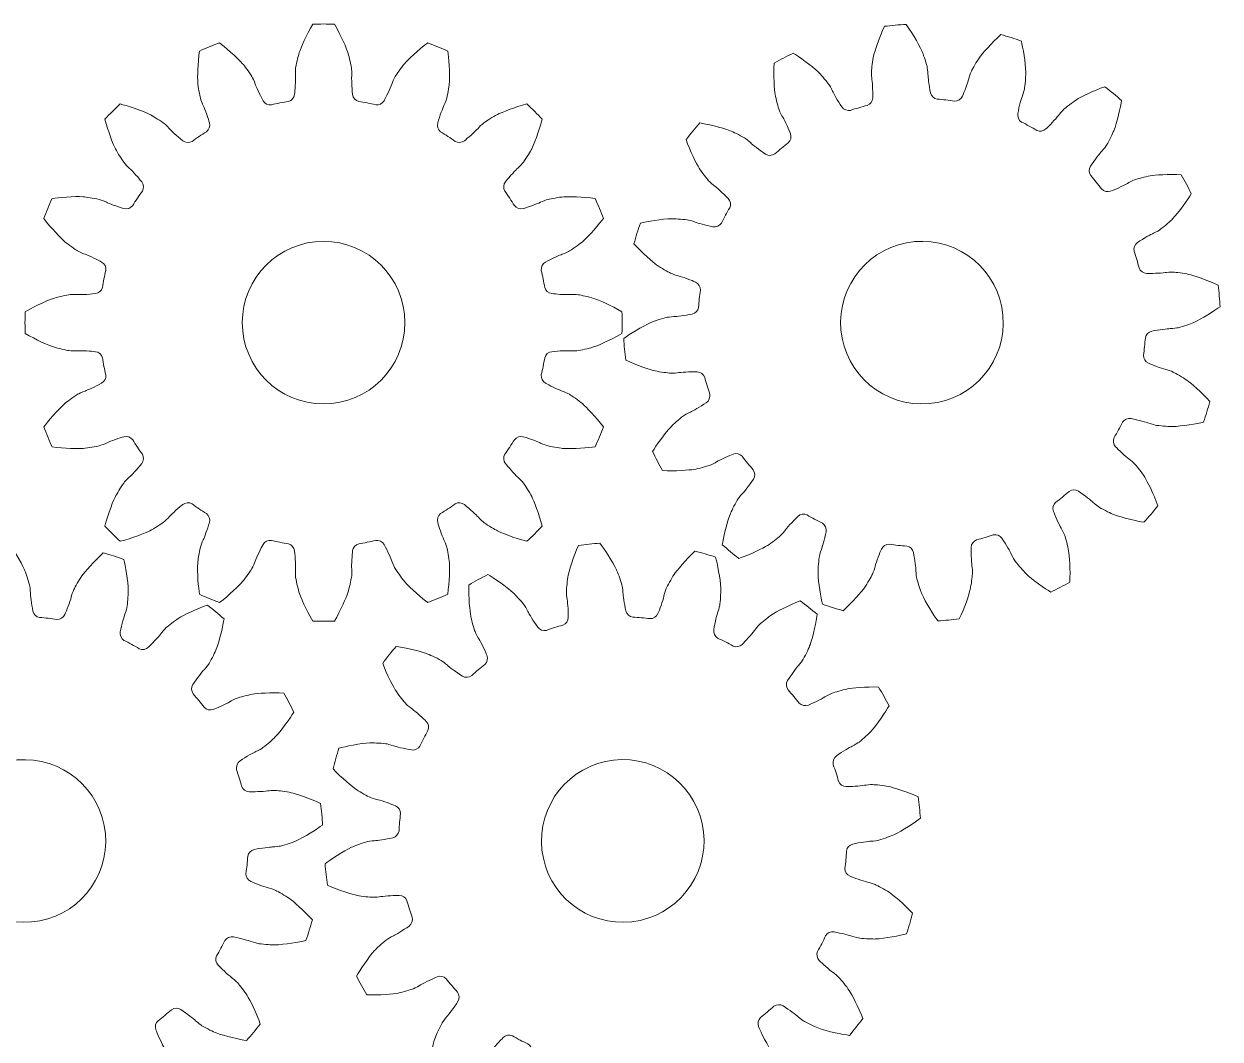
# Model space of a CAD drawing. Header units: millimetres. Extents: x -299 to 297, y -149 to -84.
# Drawn here: x 260.94 to 297, y -114.37 to -83.78 of the extents above; entities that cross this region are included whole.
import ezdxf

# ---------------------------------------------------------------- set-up
doc = ezdxf.new("R2010")
doc.units = ezdxf.units.MM
doc.header["$MEASUREMENT"] = 0
doc.layers.add('Layer 1', color=7, linetype='Continuous')

msp = doc.modelspace()

# ---------------------------------------------------------------- linework, layer by layer
at = {"layer": 'Layer 1', "lineweight": 9}
for points in [[(270.2992, -101.7775), (270.4871, -101.4653), (270.6641, -101.0532), (270.7057, -100.9253), (270.752, -100.7829), (270.8018, -100.5429), (270.8151, -100.4586), (270.8258, -100.3912), (270.8249, -100.2631), (270.8219, -100.2159), (270.8125, -100.0714), (270.835, -99.7741), (270.8486, -99.6616), (270.8608, -99.56), (270.9338, -99.4761), (271.0326, -99.4499), (271.2054, -99.4225), (271.377, -99.3883), (271.5471, -99.3476), (271.6485, -99.334), (271.7479, -99.3835), (271.7981, -99.4727), (271.9092, -99.67), (272.0116, -99.9059), (272.0349, -99.9746), (272.0655, -100.0642), (272.1163, -100.1671), (272.1341, -100.1962), (272.2227, -100.3412), (272.3648, -100.5282), (272.4137, -100.5855), (272.5881, -100.7899), (272.9687, -101.1089), (273.1154, -101.2174), (273.3187, -101.1417), (273.5191, -101.0586), (273.7164, -100.9684), (273.7704, -100.6081), (273.7763, -100.1596), (273.7658, -100.0255), (273.754, -99.8762), (273.7082, -99.6355), (273.6882, -99.5525), (273.6723, -99.4862), (273.6225, -99.3681), (273.6016, -99.3257), (273.5377, -99.1958), (273.4447, -98.9125), (273.4141, -98.8033), (273.3866, -98.7048), (273.4219, -98.5994), (273.5032, -98.5373), (273.6523, -98.4459), (273.7978, -98.3486), (273.9393, -98.2459), (274.0278, -98.1945), (274.1387, -98.2023), (274.2192, -98.2654), (274.3973, -98.4052), (274.5821, -98.584), (274.63, -98.6385), (274.6925, -98.7096), (274.7788, -98.7853), (274.8064, -98.8053), (274.9437, -98.9053), (275.1466, -99.0238), (275.2137, -99.058), (275.4531, -99.18), (275.9268, -99.3292), (276.1038, -99.3732), (276.2626, -99.2255), (276.4161, -99.072), (276.5638, -98.9132), (276.4758, -98.5597), (276.3096, -98.1431), (276.2486, -98.0232), (276.1806, -97.8897), (276.0462, -97.6849), (275.9959, -97.6158), (275.9558, -97.5607), (275.8646, -97.4707), (275.8291, -97.4394), (275.7203, -97.3439), (275.526, -97.1178), (275.456, -97.0286), (275.3928, -96.9481), (275.3851, -96.8372), (275.4365, -96.7487), (275.5392, -96.6072), (275.6364, -96.4617), (275.7279, -96.3126), (275.79, -96.2313), (275.8953, -96.196), (275.9939, -96.2236), (276.2119, -96.2845), (276.4511, -96.379), (276.5162, -96.411), (276.6012, -96.4528), (276.7099, -96.4897), (276.743, -96.4977), (276.9082, -96.5375), (277.141, -96.5693), (277.2161, -96.5752), (277.4839, -96.5964), (277.9786, -96.5529), (278.159, -96.5258), (278.2492, -96.3286), (278.3322, -96.1281), (278.408, -95.9248), (278.1913, -95.6318), (277.8784, -95.3105), (277.7761, -95.2231), (277.6623, -95.1259), (277.4596, -94.9881), (277.3868, -94.9435), (277.3286, -94.9079), (277.21, -94.8596), (277.1652, -94.8444), (277.0281, -94.7978), (276.762, -94.6632), (276.6633, -94.6076), (276.5741, -94.5574), (276.5245, -94.4579), (276.5381, -94.3565), (276.5789, -94.1864), (276.613, -94.0148), (276.6405, -93.8421), (276.6667, -93.7432), (276.7506, -93.6703), (276.8521, -93.658), (277.0769, -93.6309), (277.3341, -93.6266), (277.4065, -93.6313), (277.5009, -93.6374), (277.6155, -93.6298), (277.6492, -93.6245), (277.817, -93.5981), (278.0442, -93.5384), (278.1158, -93.5152), (278.3714, -93.4322), (278.8118, -93.2027), (278.9681, -93.1087), (278.976, -92.8919), (278.976, -92.6749), (278.9681, -92.4581), (278.6559, -92.2704), (278.2438, -92.0933), (278.1158, -92.0517), (277.9734, -92.0054), (277.7335, -91.9556), (277.6492, -91.9423), (277.5818, -91.9317), (277.4537, -91.9325), (277.4065, -91.9355), (277.262, -91.9449), (276.9647, -91.9224), (276.8521, -91.9088), (276.7506, -91.8966), (276.6667, -91.8237), (276.6405, -91.7248), (276.613, -91.552), (276.5789, -91.3804), (276.5381, -91.2103), (276.5245, -91.1089), (276.5741, -91.0095), (276.6633, -90.9593), (276.8605, -90.8482), (277.0965, -90.7459), (277.1652, -90.7225), (277.2548, -90.692), (277.3577, -90.6411), (277.3868, -90.6234), (277.5317, -90.5347), (277.7188, -90.3926), (277.7761, -90.3437), (277.9805, -90.1693), (278.2995, -89.7887), (278.408, -89.642), (278.3322, -89.4388), (278.2492, -89.2383), (278.159, -89.041), (277.7987, -88.987), (277.3502, -88.9811), (277.2161, -88.9916), (277.0668, -89.0034), (276.8261, -89.0492), (276.743, -89.0692), (276.6767, -89.0851), (276.5587, -89.1349), (276.5162, -89.1558), (276.3864, -89.2197), (276.1031, -89.3128), (275.9939, -89.3433), (275.8953, -89.3708), (275.79, -89.3355), (275.7279, -89.2542), (275.6364, -89.1051), (275.5392, -88.9596), (275.4365, -88.8181), (275.3851, -88.7296), (275.3928, -88.6188), (275.456, -88.5383), (275.5957, -88.3601), (275.7746, -88.1753), (275.8291, -88.1274), (275.9002, -88.0649), (275.9759, -87.9786), (275.9959, -87.951), (276.0959, -87.8137), (276.2143, -87.6108), (276.2486, -87.5437), (276.3706, -87.3043), (276.5197, -86.8306), (276.5638, -86.6536), (276.4161, -86.4948), (276.2626, -86.3413), (276.1038, -86.1936), (275.7502, -86.2816), (275.3336, -86.4478), (275.2137, -86.5088), (275.0803, -86.5768), (274.8755, -86.7113), (274.8064, -86.7615), (274.7512, -86.8016), (274.6612, -86.8928), (274.63, -86.9283), (274.5345, -87.0371), (274.3084, -87.2314), (274.2192, -87.3014), (274.1387, -87.3646), (274.0278, -87.3723), (273.9393, -87.3209), (273.7978, -87.2182), (273.6523, -87.121), (273.5032, -87.0295), (273.4219, -86.9674), (273.3866, -86.8621), (273.4141, -86.7635), (273.4751, -86.5455), (273.5696, -86.3063), (273.6016, -86.2412), (273.6434, -86.1562), (273.6803, -86.0475), (273.6882, -86.0144), (273.7281, -85.8492), (273.7598, -85.6165), (273.7658, -85.5413), (273.7869, -85.2735), (273.7435, -84.7788), (273.7164, -84.5984), (273.5191, -84.5082), (273.3187, -84.4252), (273.1154, -84.3495), (272.8224, -84.5661), (272.5011, -84.879), (272.4137, -84.9813), (272.3165, -85.0952), (272.1786, -85.2978), (272.1341, -85.3706), (272.0985, -85.4288), (272.0502, -85.5474), (272.0349, -85.5922), (271.9883, -85.7293), (271.8538, -85.9954), (271.7981, -86.0942), (271.7479, -86.1833), (271.6485, -86.2329), (271.5471, -86.2193), (271.377, -86.1785), (271.2054, -86.1444), (271.0326, -86.117), (270.9338, -86.0907), (270.8608, -86.0069), (270.8486, -85.9053), (270.8214, -85.6805), (270.8172, -85.4233), (270.8219, -85.3509), (270.828, -85.2565), (270.8204, -85.1419), (270.8151, -85.1083), (270.7887, -84.9404), (270.729, -84.7132), (270.7057, -84.6416), (270.6228, -84.386), (270.3933, -83.9456), (270.2993, -83.7893), (270.0825, -83.7815), (269.8655, -83.7815), (269.6487, -83.7893), (269.4609, -84.1015), (269.2839, -84.5136), (269.2423, -84.6416), (269.196, -84.784), (269.1462, -85.0239), (269.1329, -85.1083), (269.1222, -85.1756), (269.1231, -85.3037), (269.1261, -85.3509), (269.1355, -85.4954), (269.113, -85.7927), (269.0994, -85.9053), (269.0872, -86.0069), (269.0142, -86.0907), (268.9153, -86.117), (268.7426, -86.1444), (268.571, -86.1785), (268.4009, -86.2193), (268.2995, -86.2329), (268.2, -86.1833), (268.1498, -86.0942), (268.0388, -85.8969), (267.9364, -85.6609), (267.913, -85.5922), (267.8825, -85.5026), (267.8317, -85.3997), (267.8139, -85.3706), (267.7253, -85.2257), (267.5832, -85.0386), (267.5343, -84.9813), (267.3598, -84.777), (266.9793, -84.4579), (266.8326, -84.3495), (266.6293, -84.4252), (266.4289, -84.5082), (266.2316, -84.5984), (266.1776, -84.9587), (266.1717, -85.4072), (266.1822, -85.5413), (266.1939, -85.6906), (266.2398, -85.9313), (266.2597, -86.0144), (266.2757, -86.0807), (266.3255, -86.1987), (266.3464, -86.2412), (266.4103, -86.371), (266.5033, -86.6543), (266.5338, -86.7635), (266.5614, -86.8621), (266.5261, -86.9674), (266.4448, -87.0295), (266.2957, -87.121), (266.1502, -87.2182), (266.0087, -87.3209), (265.9202, -87.3723), (265.8093, -87.3646), (265.7288, -87.3014), (265.5507, -87.1617), (265.3659, -86.9828), (265.318, -86.9283), (265.2555, -86.8572), (265.1692, -86.7816), (265.1416, -86.7615), (265.0043, -86.6615), (264.8014, -86.5431), (264.7342, -86.5088), (264.4949, -86.3868), (264.0212, -86.2377), (263.8442, -86.1936), (263.6854, -86.3413), (263.5319, -86.4948), (263.3842, -86.6536), (263.4722, -87.0072), (263.6383, -87.4238), (263.6994, -87.5437), (263.7674, -87.6771), (263.9018, -87.882), (263.9521, -87.951), (263.9922, -88.0062), (264.0833, -88.0962), (264.1189, -88.1274), (264.2277, -88.2229), (264.422, -88.4491), (264.492, -88.5383), (264.5552, -88.6188), (264.5629, -88.7296), (264.5115, -88.8181), (264.4088, -88.9596), (264.3116, -89.1051), (264.2201, -89.2542), (264.158, -89.3355), (264.0526, -89.3708), (263.9541, -89.3433), (263.736, -89.2823), (263.4968, -89.1878), (263.4318, -89.1558), (263.3468, -89.114), (263.2381, -89.0772), (263.205, -89.0692), (263.0398, -89.0293), (262.807, -88.9976), (262.7319, -88.9916), (262.4641, -88.9705), (261.9694, -89.014), (261.789, -89.041), (261.6988, -89.2383), (261.6157, -89.4388), (261.54, -89.642), (261.7566, -89.935), (262.0696, -90.2563), (262.1719, -90.3437), (262.2857, -90.441), (262.4883, -90.5788), (262.5612, -90.6234), (262.6193, -90.659), (262.738, -90.7072), (262.7828, -90.7225), (262.9199, -90.7691), (263.186, -90.9036), (263.2847, -90.9593), (263.3739, -91.0095), (263.4235, -91.1089), (263.4099, -91.2103), (263.3691, -91.3804), (263.335, -91.552), (263.3075, -91.7248), (263.2813, -91.8237), (263.1974, -91.8966), (263.0959, -91.9088), (262.8711, -91.936), (262.6139, -91.9402), (262.5415, -91.9355), (262.4471, -91.9294), (262.3325, -91.937), (262.2988, -91.9423), (262.131, -91.9687), (261.9038, -92.0284), (261.8321, -92.0517), (261.5766, -92.1346), (261.1362, -92.3641), (260.9799, -92.4581), (260.972, -92.6749), (260.972, -92.8919), (260.9799, -93.1087), (261.2921, -93.2965), (261.7042, -93.4736), (261.8321, -93.5152), (261.9745, -93.5614), (262.2145, -93.6112), (262.2988, -93.6245), (262.3662, -93.6352), (262.4943, -93.6344), (262.5415, -93.6313), (262.686, -93.6219), (262.9833, -93.6444), (263.0959, -93.658), (263.1974, -93.6703), (263.2813, -93.7432), (263.3075, -93.8421), (263.335, -94.0148), (263.3691, -94.1864), (263.4099, -94.3565), (263.4235, -94.4579), (263.3739, -94.5574), (263.2847, -94.6076), (263.0874, -94.7187), (262.8515, -94.821), (262.7828, -94.8444), (262.6932, -94.8749), (262.5903, -94.9257), (262.5612, -94.9435), (262.4162, -95.0321), (262.2292, -95.1742), (262.1719, -95.2231), (261.9675, -95.3976), (261.6485, -95.7781), (261.54, -95.9248), (261.6157, -96.1281), (261.6988, -96.3286), (261.789, -96.5258), (262.1493, -96.5798), (262.5978, -96.5857), (262.7319, -96.5752), (262.8812, -96.5635), (263.1219, -96.5176), (263.205, -96.4977), (263.2712, -96.4817), (263.3893, -96.4319), (263.4318, -96.411), (263.5616, -96.3471), (263.8449, -96.2541), (263.9541, -96.2236), (264.0526, -96.196), (264.158, -96.2313), (264.2201, -96.3126), (264.3116, -96.4617), (264.4088, -96.6072), (264.5115, -96.7487), (264.5629, -96.8372), (264.5552, -96.9481), (264.492, -97.0286), (264.3522, -97.2067), (264.1734, -97.3915), (264.1189, -97.4394), (264.0478, -97.5019), (263.9721, -97.5883), (263.9521, -97.6158), (263.8521, -97.7532), (263.7336, -97.9561), (263.6994, -98.0232), (263.5774, -98.2625), (263.4282, -98.7362), (263.3842, -98.9132), (263.5319, -99.072), (263.6854, -99.2255), (263.8442, -99.3732), (264.1978, -99.2852), (264.6143, -99.1191), (264.7342, -99.058), (264.8677, -98.99), (265.0725, -98.8556), (265.1416, -98.8053), (265.1967, -98.7652), (265.2868, -98.6741), (265.318, -98.6385), (265.4135, -98.5297), (265.6396, -98.3354), (265.7288, -98.2654), (265.8093, -98.2023), (265.9202, -98.1945), (266.0087, -98.2459), (266.1502, -98.3486), (266.2957, -98.4459), (266.4448, -98.5373), (266.5261, -98.5994), (266.5614, -98.7048), (266.5338, -98.8033), (266.4729, -99.0214), (266.3784, -99.2606), (266.3464, -99.3257), (266.3046, -99.4106), (266.2677, -99.5193), (266.2597, -99.5525), (266.2199, -99.7176), (266.1881, -99.9504), (266.1822, -100.0255), (266.1611, -100.2933), (266.2045, -100.788), (266.2316, -100.9684), (266.4289, -101.0586), (266.6293, -101.1417), (266.8326, -101.2174), (267.1256, -101.0008), (267.4469, -100.6878), (267.5343, -100.5855), (267.6315, -100.4717), (267.7693, -100.2691), (267.8139, -100.1962), (267.8495, -100.1381), (267.8978, -100.0194), (267.913, -99.9746), (267.9597, -99.8376), (268.0942, -99.5715), (268.1498, -99.4727), (268.2, -99.3835), (268.2995, -99.334), (268.4009, -99.3476), (268.571, -99.3883), (268.7426, -99.4225), (268.9153, -99.4499), (269.0142, -99.4761), (269.0872, -99.56), (269.0994, -99.6616), (269.1266, -99.8863), (269.1308, -100.1435), (269.1261, -100.2159), (269.12, -100.3103), (269.1276, -100.4249), (269.1329, -100.4586), (269.1593, -100.6264), (269.219, -100.8536), (269.2423, -100.9253), (269.3252, -101.1808), (269.5547, -101.6212), (269.6487, -101.7775), (269.8655, -101.7854), (270.0825, -101.7854), (270.2992, -101.7775)], [(289.1372, -101.7123), (289.2965, -101.3846), (289.436, -100.9584), (289.466, -100.8273), (289.4994, -100.6813), (289.5276, -100.4378), (289.5334, -100.3527), (289.538, -100.2846), (289.5257, -100.1571), (289.5185, -100.1103), (289.4962, -99.9673), (289.4921, -99.6691), (289.4956, -99.5559), (289.4987, -99.4536), (289.564, -99.3635), (289.66, -99.3286), (289.8297, -99.2859), (289.9976, -99.2365), (290.1633, -99.1808), (290.2631, -99.1582), (290.3665, -99.1987), (290.4245, -99.283), (290.5528, -99.4696), (290.6758, -99.6955), (290.7051, -99.7618), (290.7436, -99.8483), (290.8034, -99.9463), (290.8237, -99.9737), (290.9249, -100.1102), (291.0831, -100.2838), (291.1369, -100.3365), (291.3288, -100.5245), (291.7364, -100.8083), (291.8922, -100.9033), (292.0879, -100.8097), (292.2801, -100.7091), (292.4686, -100.6017), (292.4902, -100.238), (292.4561, -99.7907), (292.4337, -99.6581), (292.4086, -99.5105), (292.3415, -99.2748), (292.3142, -99.1939), (292.2924, -99.1293), (292.2323, -99.0161), (292.2077, -98.9757), (292.1325, -98.8521), (292.0146, -98.5782), (291.9743, -98.4721), (291.9382, -98.3765), (291.9639, -98.2684), (292.0394, -98.1993), (292.1797, -98.0949), (292.316, -97.985), (292.4477, -97.8701), (292.5313, -97.811), (292.6425, -97.8089), (292.7283, -97.8646), (292.9181, -97.9879), (293.1181, -98.1495), (293.1707, -98.1995), (293.2393, -98.2648), (293.332, -98.3325), (293.3613, -98.3499), (293.507, -98.4373), (293.7196, -98.5372), (293.7895, -98.5653), (294.0388, -98.6655), (294.5239, -98.7718), (294.7042, -98.7999), (294.8492, -98.6386), (294.9884, -98.472), (295.1213, -98.3007), (295.0021, -97.9564), (294.7994, -97.5563), (294.728, -97.4423), (294.6483, -97.3154), (294.4962, -97.1234), (294.4399, -97.0591), (294.3951, -97.0078), (294.2962, -96.9263), (294.2581, -96.8983), (294.1412, -96.8129), (293.9275, -96.605), (293.8498, -96.5224), (293.7797, -96.4478), (293.7621, -96.3381), (293.8054, -96.2453), (293.8951, -96.0952), (293.9789, -95.9417), (294.0568, -95.785), (294.1114, -95.6985), (294.2131, -95.6539), (294.3138, -95.6726), (294.5363, -95.7138), (294.783, -95.7866), (294.8507, -95.8127), (294.9391, -95.8467), (295.0506, -95.8738), (295.0843, -95.8788), (295.2524, -95.9037), (295.4871, -95.9146), (295.5624, -95.9138), (295.8311, -95.911), (296.3199, -95.8236), (296.4972, -95.7805), (296.5694, -95.576), (296.6342, -95.3689), (296.6916, -95.1597), (296.4496, -94.8872), (296.1093, -94.5951), (295.9996, -94.5171), (295.8776, -94.4305), (295.6634, -94.3113), (295.5869, -94.2734), (295.5258, -94.2431), (295.4033, -94.2056), (295.3574, -94.1944), (295.2167, -94.1602), (294.9396, -94.0499), (294.8363, -94.0033), (294.743, -93.9613), (294.6847, -93.8666), (294.6892, -93.7644), (294.7147, -93.5914), (294.7334, -93.4174), (294.7454, -93.2429), (294.7626, -93.1421), (294.8397, -93.062), (294.9397, -93.0407), (295.1612, -92.9936), (295.417, -92.9664), (295.4895, -92.9646), (295.5841, -92.9623), (295.6975, -92.9445), (295.7306, -92.9362), (295.8954, -92.895), (296.1164, -92.8152), (296.1856, -92.7857), (296.4328, -92.6803), (296.851, -92.4124), (296.9983, -92.3048), (296.9868, -92.0882), (296.9674, -91.8721), (296.9402, -91.6568), (296.6125, -91.4977), (296.1863, -91.3581), (296.0551, -91.3281), (295.9091, -91.2947), (295.6657, -91.2665), (295.5806, -91.2607), (295.5125, -91.2562), (295.385, -91.2684), (295.3382, -91.2756), (295.1951, -91.2979), (294.897, -91.302), (294.7837, -91.2985), (294.6815, -91.2954), (294.5914, -91.2302), (294.5565, -91.1341), (294.5137, -90.9644), (294.4644, -90.7965), (294.4086, -90.6308), (294.386, -90.531), (294.4266, -90.4275), (294.5109, -90.3696), (294.6974, -90.2413), (294.9234, -90.1184), (294.9897, -90.089), (295.0762, -90.0506), (295.1742, -89.9907), (295.2016, -89.9705), (295.338, -89.8692), (295.5117, -89.711), (295.5644, -89.6572), (295.7524, -89.4652), (296.0362, -89.0577), (296.1312, -88.9019), (296.0375, -88.7063), (295.937, -88.514), (295.8295, -88.3255), (295.4659, -88.3039), (295.0186, -88.338), (294.886, -88.3604), (294.7383, -88.3855), (294.5027, -88.4526), (294.4217, -88.4799), (294.3571, -88.5017), (294.244, -88.5618), (294.2035, -88.5864), (294.0799, -88.6616), (293.8061, -88.7796), (293.7, -88.8197), (293.6043, -88.8559), (293.4963, -88.8302), (293.4272, -88.7547), (293.3227, -88.6144), (293.2129, -88.4781), (293.098, -88.3464), (293.0389, -88.2628), (293.0367, -88.1517), (293.0925, -88.0659), (293.2157, -87.876), (293.3774, -87.676), (293.4274, -87.6234), (293.4927, -87.5548), (293.5604, -87.4621), (293.5778, -87.4328), (293.6652, -87.2871), (293.765, -87.0745), (293.7932, -87.0046), (293.8934, -86.7553), (293.9996, -86.2702), (294.0277, -86.0899), (293.8665, -85.9449), (293.6999, -85.8057), (293.5286, -85.6728), (293.1842, -85.792), (292.7841, -85.9947), (292.6701, -86.0661), (292.5433, -86.1458), (292.3513, -86.298), (292.287, -86.3542), (292.2356, -86.399), (292.1541, -86.4979), (292.1262, -86.536), (292.0407, -86.6529), (291.8329, -86.8666), (291.7503, -86.9443), (291.6757, -87.0144), (291.566, -87.032), (291.4732, -86.9887), (291.3231, -86.899), (291.1695, -86.8152), (291.0129, -86.7373), (290.9264, -86.6827), (290.8818, -86.581), (290.9004, -86.4803), (290.9417, -86.2578), (291.0145, -86.0111), (291.0406, -85.9434), (291.0746, -85.855), (291.1017, -85.7435), (291.1066, -85.7098), (291.1316, -85.5417), (291.1424, -85.3071), (291.1417, -85.2316), (291.1388, -84.963), (291.0515, -84.4742), (291.0084, -84.2969), (290.8038, -84.2247), (290.5968, -84.1599), (290.3876, -84.1026), (290.1151, -84.3445), (289.8229, -84.6848), (289.745, -84.7945), (289.6584, -84.9166), (289.5391, -85.1307), (289.5013, -85.2072), (289.471, -85.2683), (289.4335, -85.3907), (289.4222, -85.4367), (289.388, -85.5774), (289.2778, -85.8545), (289.2311, -85.9579), (289.1891, -86.0511), (289.0945, -86.1093), (288.9923, -86.1048), (288.8192, -86.0794), (288.6453, -86.0607), (288.4707, -86.0488), (288.37, -86.0315), (288.2898, -85.9545), (288.2686, -85.8544), (288.2214, -85.6329), (288.1943, -85.3771), (288.1925, -85.3046), (288.1902, -85.21), (288.1724, -85.0966), (288.1641, -85.0636), (288.1229, -84.8987), (288.0431, -84.6777), (288.0135, -84.6085), (287.9082, -84.3613), (287.6403, -83.9431), (287.5327, -83.7958), (287.3161, -83.8074), (287.1, -83.8268), (286.8847, -83.8539), (286.7255, -84.1816), (286.586, -84.6078), (286.556, -84.739), (286.5226, -84.885), (286.4943, -85.1284), (286.4886, -85.2136), (286.484, -85.2816), (286.4963, -85.4091), (286.5035, -85.4559), (286.5257, -85.5989), (286.5299, -85.8971), (286.5264, -86.0104), (286.5233, -86.1127), (286.458, -86.2027), (286.3619, -86.2377), (286.1923, -86.2804), (286.0244, -86.3297), (285.8586, -86.3855), (285.7589, -86.4081), (285.6553, -86.3675), (285.5974, -86.2833), (285.4692, -86.0967), (285.3462, -85.8707), (285.3168, -85.8044), (285.2784, -85.7179), (285.2186, -85.6199), (285.1983, -85.5925), (285.0971, -85.4561), (284.9389, -85.2824), (284.8851, -85.2297), (284.693, -85.0418), (284.2856, -84.7579), (284.1298, -84.663), (283.9341, -84.7566), (283.7419, -84.8571), (283.5534, -84.9645), (283.5318, -85.3282), (283.5659, -85.7755), (283.5883, -85.9081), (283.6133, -86.0558), (283.6805, -86.2914), (283.7077, -86.3724), (283.7296, -86.437), (283.7897, -86.5501), (283.8143, -86.5906), (283.8895, -86.7141), (284.0074, -86.988), (284.0475, -87.0941), (284.0838, -87.1898), (284.0581, -87.2978), (283.9826, -87.3669), (283.8423, -87.4714), (283.706, -87.5812), (283.5742, -87.6961), (283.4907, -87.7552), (283.3795, -87.7574), (283.2937, -87.7016), (283.1039, -87.5784), (282.9038, -87.4167), (282.8513, -87.3667), (282.7827, -87.3014), (282.69, -87.2338), (282.6607, -87.2163), (282.515, -87.1289), (282.3024, -87.0291), (282.2324, -87.0009), (281.9832, -86.9007), (281.498, -86.7945), (281.3178, -86.7663), (281.1728, -86.9276), (281.0336, -87.0942), (280.9007, -87.2655), (281.0199, -87.6099), (281.2225, -88.01), (281.294, -88.124), (281.3737, -88.2508), (281.5258, -88.4429), (281.582, -88.5071), (281.6269, -88.5585), (281.7257, -88.64), (281.7639, -88.6679), (281.8808, -88.7533), (282.0945, -88.9613), (282.1722, -89.0439), (282.2423, -89.1185), (282.2599, -89.2281), (282.2166, -89.3209), (282.1269, -89.471), (282.0431, -89.6245), (281.9652, -89.7812), (281.9106, -89.8677), (281.8088, -89.9123), (281.7082, -89.8937), (281.4856, -89.8524), (281.2389, -89.7796), (281.1713, -89.7535), (281.0829, -89.7195), (280.9714, -89.6925), (280.9377, -89.6875), (280.7696, -89.6625), (280.5349, -89.6517), (280.4595, -89.6524), (280.1909, -89.6553), (279.7021, -89.7427), (279.5248, -89.7857), (279.4526, -89.9903), (279.3877, -90.1974), (279.3304, -90.4065), (279.5723, -90.679), (279.9127, -90.9711), (280.0224, -91.0491), (280.1444, -91.1358), (280.3585, -91.255), (280.4351, -91.2929), (280.4961, -91.3232), (280.6186, -91.3606), (280.6646, -91.3719), (280.8053, -91.4061), (281.0824, -91.5163), (281.1856, -91.563), (281.279, -91.605), (281.3372, -91.6996), (281.3327, -91.8018), (281.3073, -91.9748), (281.2886, -92.1488), (281.2766, -92.3234), (281.2594, -92.4242), (281.1823, -92.5043), (281.0823, -92.5255), (280.8608, -92.5727), (280.605, -92.5998), (280.5325, -92.6016), (280.4379, -92.6039), (280.3245, -92.6217), (280.2914, -92.63), (280.1266, -92.6712), (279.9056, -92.751), (279.8363, -92.7806), (279.5892, -92.8859), (279.171, -93.1538), (279.0237, -93.2614), (279.0352, -93.478), (279.0546, -93.6941), (279.0818, -93.9094), (279.4095, -94.0686), (279.8357, -94.2082), (279.9668, -94.2382), (280.1128, -94.2715), (280.3563, -94.2997), (280.4414, -94.3055), (280.5095, -94.3101), (280.637, -94.2979), (280.6838, -94.2906), (280.8268, -94.2683), (281.125, -94.2642), (281.2383, -94.2677), (281.3405, -94.2709), (281.4306, -94.3361), (281.4655, -94.4322), (281.5083, -94.6018), (281.5576, -94.7697), (281.6134, -94.9354), (281.636, -95.0352), (281.5954, -95.1388), (281.5111, -95.1967), (281.3245, -95.325), (281.0986, -95.4479), (281.0323, -95.4773), (280.9458, -95.5157), (280.8478, -95.5755), (280.8204, -95.5958), (280.6839, -95.697), (280.5103, -95.8552), (280.4576, -95.909), (280.2696, -96.1011), (279.9858, -96.5085), (279.8908, -96.6643), (279.9844, -96.86), (280.085, -97.0523), (280.1924, -97.2407), (280.5561, -97.2623), (281.0034, -97.2282), (281.136, -97.2058), (281.2836, -97.1808), (281.5193, -97.1136), (281.6003, -97.0864), (281.6648, -97.0645), (281.778, -97.0044), (281.8184, -96.9798), (281.942, -96.9046), (282.2159, -96.7867), (282.322, -96.7466), (282.4176, -96.7103), (282.5257, -96.736), (282.5948, -96.8115), (282.6993, -96.9518), (282.8091, -97.0881), (282.924, -97.2198), (282.9831, -97.3034), (282.9853, -97.4146), (282.9295, -97.5004), (282.8062, -97.6902), (282.6446, -97.8902), (282.5945, -97.9428), (282.5293, -98.0114), (282.4616, -98.1042), (282.4441, -98.1334), (282.3568, -98.2792), (282.2569, -98.4918), (282.2288, -98.5617), (282.1286, -98.8109), (282.0223, -99.2961), (281.9942, -99.4763), (282.1555, -99.6213), (282.3221, -99.7605), (282.4934, -99.8934), (282.8378, -99.7742), (283.2378, -99.5716), (283.3518, -99.5001), (283.4787, -99.4204), (283.6707, -99.2683), (283.735, -99.212), (283.7863, -99.1672), (283.8679, -99.0684), (283.8958, -99.0302), (283.9812, -98.9133), (284.1891, -98.6996), (284.2717, -98.6219), (284.3463, -98.5519), (284.456, -98.5342), (284.5487, -98.5775), (284.6988, -98.6672), (284.8524, -98.7511), (285.0091, -98.8289), (285.0956, -98.8835), (285.1402, -98.9853), (285.1215, -99.0859), (285.0803, -99.3085), (285.0075, -99.5552), (284.9814, -99.6229), (284.9474, -99.7112), (284.9203, -99.8227), (284.9153, -99.8565), (284.8904, -100.0245), (284.8795, -100.2592), (284.8803, -100.3346), (284.8832, -100.6032), (284.9705, -101.092), (285.0136, -101.2693), (285.2182, -101.3415), (285.4252, -101.4064), (285.6344, -101.4637), (285.9069, -101.2218), (286.199, -100.8814), (286.277, -100.7717), (286.3636, -100.6497), (286.4828, -100.4356), (286.5207, -100.359), (286.551, -100.298), (286.5885, -100.1755), (286.5997, -100.1295), (286.634, -99.9889), (286.7442, -99.7118), (286.7907, -99.6085), (286.8328, -99.5151), (286.9275, -99.457), (287.0297, -99.4615), (287.2027, -99.4868), (287.3767, -99.5056), (287.5512, -99.5175), (287.652, -99.5347), (287.7322, -99.6118), (287.7534, -99.7119), (287.8005, -99.9333), (287.8277, -100.1891), (287.8294, -100.2616), (287.8318, -100.3562), (287.8496, -100.4696), (287.8579, -100.5027), (287.8991, -100.6675), (287.9789, -100.8885), (288.0085, -100.9578), (288.1138, -101.2049), (288.3817, -101.6231), (288.4893, -101.7704), (288.7059, -101.7589), (288.922, -101.7395), (289.1372, -101.7123)], [(262.0822, -117.3325), (262.2415, -117.0048), (262.381, -116.5786), (262.411, -116.4475), (262.4444, -116.3015), (262.4726, -116.058), (262.4784, -115.9729), (262.483, -115.9048), (262.4707, -115.7773), (262.4635, -115.7305), (262.4412, -115.5875), (262.4371, -115.2893), (262.4406, -115.1761), (262.4437, -115.0738), (262.509, -114.9837), (262.605, -114.9488), (262.7747, -114.9061), (262.9426, -114.8567), (263.1083, -114.801), (263.2081, -114.7784), (263.3115, -114.8189), (263.3695, -114.9032), (263.4978, -115.0898), (263.6208, -115.3157), (263.6501, -115.382), (263.6886, -115.4685), (263.7484, -115.5665), (263.7687, -115.5939), (263.8699, -115.7304), (264.0281, -115.904), (264.0819, -115.9567), (264.2738, -116.1447), (264.6814, -116.4285), (264.8372, -116.5235), (265.0329, -116.4299), (265.2251, -116.3293), (265.4136, -116.2219), (265.4352, -115.8582), (265.4011, -115.4109), (265.3787, -115.2783), (265.3536, -115.1307), (265.2865, -114.895), (265.2592, -114.8141), (265.2374, -114.7495), (265.1773, -114.6363), (265.1527, -114.5959), (265.0775, -114.4723), (264.9596, -114.1984), (264.9193, -114.0923), (264.8832, -113.9967), (264.9089, -113.8886), (264.9844, -113.8195), (265.1247, -113.7151), (265.261, -113.6052), (265.3927, -113.4903), (265.4763, -113.4312), (265.5875, -113.4291), (265.6733, -113.4848), (265.8631, -113.6081), (266.0631, -113.7697), (266.1157, -113.8197), (266.1843, -113.885), (266.277, -113.9527), (266.3063, -113.9701), (266.452, -114.0575), (266.6646, -114.1574), (266.7345, -114.1855), (266.9838, -114.2857), (267.4689, -114.392), (267.6492, -114.4201), (267.7942, -114.2588), (267.9334, -114.0922), (268.0663, -113.9209), (267.9471, -113.5766), (267.7444, -113.1765), (267.673, -113.0625), (267.5933, -112.9356), (267.4412, -112.7436), (267.3849, -112.6793), (267.3401, -112.628), (267.2412, -112.5465), (267.2031, -112.5185), (267.0862, -112.4331), (266.8725, -112.2252), (266.7948, -112.1426), (266.7247, -112.068), (266.7071, -111.9583), (266.7504, -111.8655), (266.8401, -111.7154), (266.9239, -111.5619), (267.0018, -111.4052), (267.0564, -111.3187), (267.1581, -111.2741), (267.2588, -111.2928), (267.4813, -111.334), (267.728, -111.4068), (267.7957, -111.4329), (267.8841, -111.4669), (267.9956, -111.494), (268.0293, -111.499), (268.1974, -111.5239), (268.4321, -111.5348), (268.5074, -111.534), (268.7761, -111.5312), (269.2649, -111.4438), (269.4422, -111.4007), (269.5144, -111.1962), (269.5792, -110.9891), (269.6366, -110.7799), (269.3946, -110.5074), (269.0543, -110.2153), (268.9446, -110.1373), (268.8226, -110.0507), (268.6084, -109.9315), (268.5319, -109.8936), (268.4708, -109.8633), (268.3483, -109.8258), (268.3024, -109.8146), (268.1617, -109.7804), (267.8846, -109.6701), (267.7813, -109.6235), (267.688, -109.5815), (267.6297, -109.4868), (267.6342, -109.3846), (267.6597, -109.2116), (267.6784, -109.0376), (267.6904, -108.8631), (267.7076, -108.7623), (267.7847, -108.6822), (267.8847, -108.6609), (268.1062, -108.6138), (268.362, -108.5866), (268.4345, -108.5848), (268.5291, -108.5825), (268.6425, -108.5647), (268.6756, -108.5564), (268.8404, -108.5152), (269.0614, -108.4354), (269.1306, -108.4059), (269.3778, -108.3005), (269.796, -108.0326), (269.9433, -107.925), (269.9318, -107.7084), (269.9124, -107.4923), (269.8852, -107.277), (269.5575, -107.1179), (269.1313, -106.9783), (269.0001, -106.9483), (268.8541, -106.9149), (268.6107, -106.8867), (268.5256, -106.8809), (268.4575, -106.8764), (268.33, -106.8886), (268.2832, -106.8958), (268.1401, -106.9181), (267.842, -106.9222), (267.7287, -106.9187), (267.6265, -106.9156), (267.5364, -106.8504), (267.5015, -106.7543), (267.4587, -106.5846), (267.4094, -106.4167), (267.3536, -106.251), (267.331, -106.1512), (267.3716, -106.0477), (267.4559, -105.9898), (267.6424, -105.8615), (267.8684, -105.7386), (267.9347, -105.7092), (268.0212, -105.6708), (268.1192, -105.6109), (268.1466, -105.5907), (268.283, -105.4894), (268.4567, -105.3312), (268.5094, -105.2774), (268.6974, -105.0854), (268.9812, -104.6779), (269.0762, -104.5221), (268.9825, -104.3265), (268.882, -104.1342), (268.7745, -103.9457), (268.4109, -103.9241), (267.9636, -103.9582), (267.831, -103.9806), (267.6833, -104.0057), (267.4477, -104.0728), (267.3667, -104.1001), (267.3021, -104.1219), (267.189, -104.182), (267.1485, -104.2066), (267.0249, -104.2818), (266.7511, -104.3998), (266.645, -104.4399), (266.5493, -104.4761), (266.4413, -104.4504), (266.3722, -104.3749), (266.2677, -104.2346), (266.1579, -104.0983), (266.043, -103.9666), (265.9839, -103.883), (265.9817, -103.7719), (266.0375, -103.6861), (266.1607, -103.4962), (266.3224, -103.2962), (266.3724, -103.2436), (266.4377, -103.175), (266.5054, -103.0823), (266.5228, -103.053), (266.6102, -102.9073), (266.71, -102.6947), (266.7382, -102.6248), (266.8384, -102.3755), (266.9446, -101.8904), (266.9727, -101.7101), (266.8115, -101.5651), (266.6449, -101.4259), (266.4736, -101.293), (266.1292, -101.4122), (265.7291, -101.6149), (265.6151, -101.6863), (265.4883, -101.766), (265.2963, -101.9182), (265.232, -101.9744), (265.1806, -102.0192), (265.0991, -102.1181), (265.0712, -102.1562), (264.9857, -102.2731), (264.7779, -102.4868), (264.6953, -102.5645), (264.6207, -102.6346), (264.511, -102.6522), (264.4182, -102.6089), (264.2681, -102.5192), (264.1145, -102.4354), (263.9579, -102.3575), (263.8714, -102.3029), (263.8268, -102.2012), (263.8454, -102.1005), (263.8867, -101.878), (263.9595, -101.6313), (263.9856, -101.5636), (264.0196, -101.4752), (264.0467, -101.3637), (264.0516, -101.33), (264.0766, -101.1619), (264.0874, -100.9273), (264.0867, -100.8518), (264.0838, -100.5832), (263.9965, -100.0944), (263.9534, -99.9171), (263.7488, -99.8449), (263.5418, -99.7801), (263.3326, -99.7228), (263.0601, -99.9647), (262.7679, -100.305), (262.69, -100.4147), (262.6034, -100.5368), (262.4841, -100.7509), (262.4463, -100.8274), (262.416, -100.8885), (262.3785, -101.0109), (262.3672, -101.0569), (262.333, -101.1976), (262.2228, -101.4747), (262.1761, -101.5781), (262.1341, -101.6713), (262.0395, -101.7295), (261.9373, -101.725), (261.7642, -101.6996), (261.5903, -101.6809), (261.4157, -101.669), (261.315, -101.6517), (261.2348, -101.5747), (261.2136, -101.4746), (261.1664, -101.2531), (261.1393, -100.9973), (261.1375, -100.9248), (261.1352, -100.8302), (261.1174, -100.7168), (261.1091, -100.6838), (261.0679, -100.5189), (260.9881, -100.2979), (260.9585, -100.2287), (260.8532, -99.9815), (260.5853, -99.5633), (260.4777, -99.416), (260.2611, -99.4276), (260.045, -99.447), (259.8297, -99.4741), (259.6705, -99.8018), (259.531, -100.228), (259.501, -100.3592), (259.4676, -100.5052), (259.4393, -100.7486), (259.4336, -100.8338), (259.429, -100.9018), (259.4413, -101.0293), (259.4485, -101.0761), (259.4707, -101.2191), (259.4749, -101.5173), (259.4714, -101.6306), (259.4683, -101.7329), (259.403, -101.8229), (259.3069, -101.8579), (259.1373, -101.9006), (258.9694, -101.9499), (258.8036, -102.0057), (258.7039, -102.0283), (258.6003, -101.9877), (258.5424, -101.9035), (258.4142, -101.7169), (258.2912, -101.4909), (258.2618, -101.4246), (258.2234, -101.3381), (258.1636, -101.2401), (258.1433, -101.2127), (258.0421, -101.0763), (257.8839, -100.9026), (257.8301, -100.8499), (257.638, -100.662), (257.2306, -100.3781), (257.0748, -100.2832), (256.8791, -100.3768), (256.6869, -100.4773), (256.4984, -100.5847), (256.4768, -100.9484), (256.5109, -101.3957), (256.5333, -101.5283), (256.5583, -101.676), (256.6255, -101.9116), (256.6527, -101.9926), (256.6746, -102.0572), (256.7347, -102.1703), (256.7593, -102.2108), (256.8345, -102.3343), (256.9524, -102.6082), (256.9925, -102.7143), (257.0288, -102.81), (257.0031, -102.918), (256.9276, -102.9871), (256.7873, -103.0916), (256.651, -103.2014), (256.5192, -103.3163), (256.4357, -103.3754), (256.3245, -103.3776), (256.2387, -103.3218), (256.0489, -103.1986), (255.8488, -103.0369), (255.7963, -102.9869), (255.7277, -102.9216), (255.635, -102.854), (255.6057, -102.8365), (255.46, -102.7491), (255.2474, -102.6493), (255.1774, -102.6211), (254.9282, -102.5209), (254.443, -102.4147), (254.2628, -102.3865), (254.1178, -102.5478), (253.9786, -102.7144), (253.8457, -102.8857), (253.9649, -103.2301), (254.1675, -103.6302), (254.239, -103.7442), (254.3187, -103.871), (254.4708, -104.0631), (254.527, -104.1273), (254.5719, -104.1787), (254.6707, -104.2602), (254.7089, -104.2881), (254.8258, -104.3735), (255.0395, -104.5815), (255.1172, -104.6641), (255.1873, -104.7387), (255.2049, -104.8483), (255.1616, -104.9411), (255.0719, -105.0912), (254.9881, -105.2447), (254.9102, -105.4014), (254.8556, -105.4879), (254.7538, -105.5325), (254.6532, -105.5139), (254.4306, -105.4726), (254.1839, -105.3998), (254.1163, -105.3737), (254.0279, -105.3397), (253.9164, -105.3127), (253.8827, -105.3077), (253.7146, -105.2827), (253.4799, -105.2719), (253.4045, -105.2726), (253.1359, -105.2755), (252.6471, -105.3629), (252.4698, -105.4059), (252.3976, -105.6105), (252.3327, -105.8176), (252.2754, -106.0267), (252.5173, -106.2992), (252.8577, -106.5913), (252.9674, -106.6693), (253.0894, -106.756), (253.3035, -106.8752), (253.3801, -106.9131), (253.4411, -106.9434), (253.5636, -106.9808), (253.6096, -106.9921), (253.7503, -107.0263), (254.0274, -107.1365), (254.1306, -107.1832), (254.224, -107.2252), (254.2822, -107.3198), (254.2777, -107.422), (254.2523, -107.595), (254.2336, -107.769), (254.2216, -107.9436), (254.2044, -108.0444), (254.1273, -108.1245), (254.0273, -108.1457), (253.8058, -108.1929), (253.55, -108.22), (253.4775, -108.2218), (253.3829, -108.2241), (253.2695, -108.2419), (253.2364, -108.2502), (253.0716, -108.2914), (252.8506, -108.3712), (252.7813, -108.4008), (252.5342, -108.5061), (252.116, -108.774), (251.9687, -108.8816), (251.9802, -109.0982), (251.9996, -109.3143), (252.0268, -109.5296), (252.3545, -109.6888), (252.7807, -109.8284), (252.9118, -109.8584), (253.0578, -109.8917), (253.3013, -109.9199), (253.3864, -109.9257), (253.4545, -109.9303), (253.582, -109.9181), (253.6288, -109.9108), (253.7718, -109.8885), (254.07, -109.8844), (254.1833, -109.8879), (254.2855, -109.8911), (254.3756, -109.9563), (254.4105, -110.0524), (254.4533, -110.222), (254.5026, -110.3899), (254.5584, -110.5556), (254.581, -110.6554), (254.5404, -110.759), (254.4561, -110.8169), (254.2695, -110.9452), (254.0436, -111.0681), (253.9773, -111.0975), (253.8908, -111.1359), (253.7928, -111.1957), (253.7654, -111.216), (253.6289, -111.3172), (253.4553, -111.4754), (253.4026, -111.5292), (253.2146, -111.7213), (252.9308, -112.1287), (252.8358, -112.2845), (252.9294, -112.4802), (253.03, -112.6725), (253.1374, -112.8609), (253.5011, -112.8825), (253.9484, -112.8484), (254.081, -112.826), (254.2286, -112.801), (254.4643, -112.7338), (254.5453, -112.7066), (254.6098, -112.6847), (254.723, -112.6246), (254.7634, -112.6), (254.887, -112.5248), (255.1609, -112.4069), (255.267, -112.3668), (255.3626, -112.3305), (255.4707, -112.3562), (255.5398, -112.4317), (255.6443, -112.572), (255.7541, -112.7083), (255.869, -112.84), (255.9281, -112.9236), (255.9303, -113.0348), (255.8745, -113.1206), (255.7512, -113.3104), (255.5896, -113.5104), (255.5395, -113.563), (255.4743, -113.6316), (255.4066, -113.7244), (255.3891, -113.7536), (255.3018, -113.8994), (255.2019, -114.112), (255.1738, -114.1819), (255.0736, -114.4311), (254.9673, -114.9163), (254.9392, -115.0965), (255.1005, -115.2415), (255.2671, -115.3807), (255.4384, -115.5136), (255.7828, -115.3944), (256.1828, -115.1918), (256.2968, -115.1203), (256.4237, -115.0406), (256.6157, -114.8885), (256.68, -114.8322), (256.7313, -114.7874), (256.8129, -114.6886), (256.8408, -114.6504), (256.9262, -114.5335), (257.1341, -114.3198), (257.2167, -114.2421), (257.2913, -114.1721), (257.401, -114.1544), (257.4937, -114.1977), (257.6438, -114.2874), (257.7974, -114.3713), (257.9541, -114.4491), (258.0406, -114.5037), (258.0852, -114.6055), (258.0665, -114.7061), (258.0253, -114.9287), (257.9525, -115.1754), (257.9264, -115.2431), (257.8924, -115.3314), (257.8653, -115.4429), (257.8603, -115.4767), (257.8354, -115.6447), (257.8245, -115.8794), (257.8253, -115.9548), (257.8282, -116.2234), (257.9155, -116.7122), (257.9586, -116.8895), (258.1632, -116.9617), (258.3702, -117.0266), (258.5794, -117.0839), (258.8519, -116.842), (259.144, -116.5016), (259.222, -116.3919), (259.3086, -116.2699), (259.4278, -116.0558), (259.4657, -115.9792), (259.496, -115.9182), (259.5335, -115.7957), (259.5447, -115.7497), (259.579, -115.6091), (259.6892, -115.332), (259.7357, -115.2287), (259.7778, -115.1353), (259.8725, -115.0772), (259.9747, -115.0817), (260.1477, -115.107), (260.3217, -115.1258), (260.4962, -115.1377), (260.597, -115.1549), (260.6772, -115.232), (260.6984, -115.3321), (260.7455, -115.5535), (260.7727, -115.8093), (260.7744, -115.8818), (260.7768, -115.9764), (260.7946, -116.0898), (260.8029, -116.1229), (260.8441, -116.2877), (260.9239, -116.5087), (260.9535, -116.578), (261.0588, -116.8251), (261.3267, -117.2433), (261.4343, -117.3906), (261.6509, -117.3791), (261.867, -117.3597), (262.0822, -117.3325)], [(280.3264, -117.3038), (280.478, -116.9724), (280.6076, -116.5431), (280.6346, -116.4113), (280.6646, -116.2646), (280.6871, -116.0205), (280.6908, -115.9353), (280.6939, -115.8671), (280.6786, -115.7399), (280.6703, -115.6933), (280.6447, -115.5508), (280.6337, -115.2529), (280.6345, -115.1395), (280.6352, -115.0372), (280.6983, -114.9456), (280.7936, -114.9085), (280.9622, -114.8619), (281.1289, -114.8086), (281.2933, -114.749), (281.3925, -114.7241), (281.4969, -114.7621), (281.5568, -114.8451), (281.6894, -115.0287), (281.8176, -115.2516), (281.8485, -115.3172), (281.889, -115.4028), (281.951, -115.4994), (281.972, -115.5263), (282.0763, -115.6604), (282.2385, -115.8303), (282.2935, -115.8817), (282.4898, -116.0652), (282.9039, -116.3394), (283.0618, -116.4307), (283.2553, -116.3327), (283.4451, -116.2276), (283.631, -116.1158), (283.6442, -115.7517), (283.5997, -115.3054), (283.5741, -115.1733), (283.5456, -115.0263), (283.4731, -114.7922), (283.4439, -114.712), (283.4206, -114.6479), (283.3579, -114.5362), (283.3323, -114.4964), (283.2542, -114.3745), (283.13, -114.1034), (283.0873, -113.9984), (283.0489, -113.9036), (283.0722, -113.7949), (283.146, -113.724), (283.2838, -113.6165), (283.4175, -113.5034), (283.5466, -113.3855), (283.6287, -113.3244), (283.7398, -113.3197), (283.8269, -113.3734), (284.0196, -113.4923), (284.2233, -113.6492), (284.277, -113.698), (284.3471, -113.7616), (284.4414, -113.8271), (284.471, -113.8439), (284.6187, -113.9278), (284.8336, -114.0228), (284.9041, -114.0492), (285.1557, -114.1435), (285.6432, -114.2385), (285.824, -114.2624), (285.9652, -114.0978), (286.1005, -113.928), (286.2294, -113.7536), (286.1023, -113.4122), (285.8903, -113.0169), (285.8162, -112.9047), (285.7336, -112.7796), (285.5771, -112.5912), (285.5193, -112.5282), (285.4733, -112.478), (285.3725, -112.3988), (285.3337, -112.3717), (285.2149, -112.289), (284.9964, -112.0862), (284.9168, -112.0054), (284.845, -111.9325), (284.8249, -111.8232), (284.866, -111.7295), (284.9522, -111.5774), (285.0324, -111.4218), (285.1066, -111.2634), (285.1591, -111.1756), (285.2598, -111.1287), (285.3609, -111.1451), (285.5843, -111.1811), (285.8326, -111.2481), (285.9009, -111.2726), (285.9901, -111.3046), (286.1022, -111.329), (286.136, -111.3333), (286.3047, -111.3542), (286.5396, -111.3597), (286.6148, -111.3571), (286.8833, -111.3481), (287.37, -111.2493), (287.5462, -111.202), (287.6137, -110.996), (287.6736, -110.7874), (287.7261, -110.5769), (287.4778, -110.3101), (287.1308, -110.026), (287.0193, -109.9506), (286.8953, -109.8668), (286.6784, -109.7527), (286.6011, -109.7166), (286.5393, -109.6877), (286.416, -109.6531), (286.3698, -109.643), (286.2283, -109.6121), (285.9487, -109.5082), (285.8444, -109.4641), (285.7501, -109.4242), (285.6897, -109.3309), (285.6918, -109.2287), (285.7132, -109.055), (285.7278, -108.8807), (285.7357, -108.706), (285.7507, -108.6048), (285.8258, -108.5229), (285.9253, -108.4993), (286.1456, -108.4471), (286.4007, -108.4139), (286.4732, -108.4105), (286.5677, -108.4059), (286.6807, -108.3855), (286.7136, -108.3764), (286.8774, -108.3313), (287.0964, -108.2465), (287.165, -108.2154), (287.4096, -108.1042), (287.8214, -107.8266), (287.9662, -107.7157), (287.9497, -107.4994), (287.9253, -107.2837), (287.8931, -107.0692), (287.5617, -106.9178), (287.1323, -106.7881), (287.0005, -106.7611), (286.8538, -106.7311), (286.6098, -106.7086), (286.5245, -106.7049), (286.4564, -106.7019), (286.3292, -106.7171), (286.2826, -106.7254), (286.1401, -106.751), (285.8421, -106.762), (285.7287, -106.7612), (285.6265, -106.7605), (285.5349, -106.6974), (285.4978, -106.6021), (285.451, -106.4335), (285.3979, -106.2668), (285.3382, -106.1024), (285.3133, -106.0032), (285.3514, -105.8988), (285.4344, -105.8389), (285.6179, -105.7063), (285.8409, -105.5782), (285.9065, -105.5472), (285.9921, -105.5068), (286.0887, -105.4447), (286.1156, -105.4238), (286.2496, -105.3194), (286.4195, -105.1572), (286.471, -105.1021), (286.6545, -104.9059), (286.9287, -104.4918), (287.02, -104.3339), (286.9219, -104.1405), (286.8169, -103.9506), (286.7051, -103.7647), (286.341, -103.7515), (285.8947, -103.796), (285.7626, -103.8215), (285.6156, -103.85), (285.3815, -103.9226), (285.3012, -103.9518), (285.2371, -103.9751), (285.1255, -104.0378), (285.0856, -104.0634), (284.9638, -104.1414), (284.6927, -104.2658), (284.5876, -104.3084), (284.4928, -104.3468), (284.3842, -104.3235), (284.3133, -104.2497), (284.2056, -104.1119), (284.0927, -103.9782), (283.9748, -103.8491), (283.9137, -103.767), (283.9089, -103.656), (283.9627, -103.5689), (284.0815, -103.3761), (284.2385, -103.1724), (284.2872, -103.1187), (284.3509, -103.0486), (284.4164, -102.9543), (284.4332, -102.9247), (284.5171, -102.777), (284.612, -102.5621), (284.6385, -102.4915), (284.7328, -102.2399), (284.8277, -101.7525), (284.8517, -101.5717), (284.6871, -101.4305), (284.5173, -101.2952), (284.3429, -101.1663), (284.0014, -101.2934), (283.6061, -101.5054), (283.4938, -101.5795), (283.3689, -101.6621), (283.1805, -101.8187), (283.1175, -101.8764), (283.0672, -101.9224), (282.988, -102.0232), (282.961, -102.0619), (282.8783, -102.1808), (282.6755, -102.3993), (282.5947, -102.4788), (282.5218, -102.5507), (282.4125, -102.5708), (282.3188, -102.5297), (282.1666, -102.4435), (282.0111, -102.3633), (281.8527, -102.2891), (281.7649, -102.2366), (281.718, -102.1359), (281.7343, -102.0348), (281.7704, -101.8114), (281.8374, -101.5631), (281.8619, -101.4948), (281.8939, -101.4056), (281.9183, -101.2935), (281.9224, -101.2597), (281.9435, -101.091), (281.9489, -100.8562), (281.9464, -100.7808), (281.9373, -100.5124), (281.8385, -100.0257), (281.7913, -99.8495), (281.5852, -99.782), (281.3767, -99.7221), (281.1662, -99.6697), (280.8994, -99.9178), (280.6153, -100.2649), (280.5399, -100.3763), (280.4561, -100.5005), (280.3419, -100.7173), (280.3058, -100.7946), (280.277, -100.8564), (280.2423, -100.9797), (280.2322, -101.0259), (280.2013, -101.1674), (280.0975, -101.4469), (280.0533, -101.5514), (280.0134, -101.6456), (279.9202, -101.706), (279.8179, -101.7039), (279.6443, -101.6825), (279.47, -101.6679), (279.2952, -101.6601), (279.1941, -101.645), (279.1121, -101.57), (279.0886, -101.4704), (279.0363, -101.2501), (279.0032, -100.995), (278.9997, -100.9225), (278.9952, -100.828), (278.9748, -100.715), (278.9657, -100.6822), (278.9206, -100.5183), (278.8358, -100.2993), (278.8046, -100.2307), (278.6935, -99.9861), (278.4159, -99.5743), (278.305, -99.4295), (278.0887, -99.4461), (277.873, -99.4705), (277.6585, -99.5026), (277.507, -99.834), (277.3774, -100.2633), (277.3504, -100.3952), (277.3204, -100.5419), (277.2979, -100.7859), (277.2942, -100.8712), (277.2911, -100.9393), (277.3064, -101.0665), (277.3147, -101.1131), (277.3403, -101.2556), (277.3513, -101.5535), (277.3505, -101.667), (277.3498, -101.7693), (277.2866, -101.8608), (277.1913, -101.898), (277.0228, -101.9446), (276.8561, -101.9978), (276.6917, -102.0575), (276.5924, -102.0824), (276.488, -102.0443), (276.4281, -101.9614), (276.2956, -101.7778), (276.1674, -101.5548), (276.1364, -101.4892), (276.096, -101.4036), (276.034, -101.307), (276.013, -101.2801), (275.9087, -101.1461), (275.7465, -100.9761), (275.6914, -100.9247), (275.4951, -100.7413), (275.0811, -100.467), (274.9232, -100.3758), (274.7297, -100.4738), (274.5399, -100.5788), (274.354, -100.6906), (274.3408, -101.0547), (274.3853, -101.501), (274.4108, -101.6331), (274.4392, -101.7801), (274.5119, -102.0142), (274.541, -102.0945), (274.5644, -102.1586), (274.6271, -102.2702), (274.6526, -102.3101), (274.7307, -102.4319), (274.855, -102.703), (274.8976, -102.8081), (274.9361, -102.9029), (274.9128, -103.0115), (274.839, -103.0824), (274.7011, -103.19), (274.5675, -103.303), (274.4384, -103.4209), (274.3563, -103.482), (274.2452, -103.4868), (274.1581, -103.433), (273.9654, -103.3142), (273.7617, -103.1572), (273.708, -103.1084), (273.6379, -103.0448), (273.5436, -102.9794), (273.514, -102.9625), (273.3663, -102.8786), (273.1514, -102.7837), (273.0807, -102.7572), (272.8292, -102.6629), (272.3418, -102.568), (272.1609, -102.544), (272.0198, -102.7086), (271.8845, -102.8784), (271.7556, -103.0528), (271.8827, -103.3943), (272.0946, -103.7896), (272.1688, -103.9018), (272.2514, -104.0268), (272.4079, -104.2153), (272.4657, -104.2782), (272.5117, -104.3285), (272.6124, -104.4077), (272.6512, -104.4347), (272.7701, -104.5174), (272.9886, -104.7203), (273.0681, -104.8011), (273.14, -104.874), (273.1601, -104.9832), (273.119, -105.0769), (273.0328, -105.2291), (272.9526, -105.3846), (272.8784, -105.543), (272.8259, -105.6308), (272.7251, -105.6777), (272.6241, -105.6614), (272.4005, -105.6253), (272.1522, -105.5583), (272.0841, -105.5338), (271.9949, -105.5018), (271.8828, -105.4775), (271.849, -105.4732), (271.6803, -105.4522), (271.4454, -105.4468), (271.3701, -105.4493), (271.1017, -105.4584), (270.615, -105.5572), (270.4388, -105.6044), (270.3713, -105.8105), (270.3113, -106.0191), (270.2589, -106.2295), (270.507, -106.4963), (270.8542, -106.7804), (270.9656, -106.8558), (271.0897, -106.9397), (271.3065, -107.0538), (271.3839, -107.0899), (271.4456, -107.1188), (271.569, -107.1533), (271.6152, -107.1635), (271.7567, -107.1944), (272.0362, -107.2982), (272.1406, -107.3424), (272.2348, -107.3823), (272.2953, -107.4755), (272.2932, -107.5778), (272.2718, -107.7514), (272.2572, -107.9257), (272.2493, -108.1005), (272.2343, -108.2017), (272.1592, -108.2836), (272.0597, -108.3071), (271.8394, -108.3594), (271.5843, -108.3925), (271.5118, -108.3959), (271.4173, -108.4005), (271.3043, -108.4209), (271.2714, -108.43), (271.1076, -108.4751), (270.8886, -108.5599), (270.8199, -108.5911), (270.5754, -108.7022), (270.1636, -108.9798), (270.0188, -109.0907), (270.0353, -109.307), (270.0597, -109.5227), (270.0919, -109.7372), (270.4233, -109.8887), (270.8526, -110.0184), (270.9844, -110.0454), (271.1311, -110.0753), (271.3752, -110.0978), (271.4604, -110.1015), (271.5286, -110.1046), (271.6558, -110.0894), (271.7024, -110.081), (271.8449, -110.0554), (272.1428, -110.0444), (272.2562, -110.0452), (272.3585, -110.046), (272.4501, -110.1091), (272.4872, -110.2044), (272.5339, -110.3729), (272.5871, -110.5396), (272.6468, -110.704), (272.6717, -110.8032), (272.6336, -110.9077), (272.5506, -110.9676), (272.367, -111.1002), (272.1441, -111.2283), (272.0785, -111.2593), (271.9929, -111.2997), (271.8963, -111.3617), (271.8694, -111.3827), (271.7353, -111.487), (271.5654, -111.6492), (271.514, -111.7043), (271.3305, -111.9006), (271.0563, -112.3146), (270.965, -112.4725), (271.063, -112.666), (271.1681, -112.8559), (271.2799, -113.0417), (271.644, -113.0549), (272.0903, -113.0104), (272.2224, -112.9849), (272.3694, -112.9565), (272.6035, -112.8838), (272.6838, -112.8547), (272.7478, -112.8313), (272.8595, -112.7686), (272.8994, -112.743), (273.0212, -112.665), (273.2923, -112.5407), (273.3973, -112.4981), (273.4921, -112.4596), (273.6008, -112.4829), (273.6717, -112.5567), (273.7793, -112.6945), (273.8923, -112.8282), (274.0102, -112.9573), (274.0712, -113.0394), (274.0761, -113.1505), (274.0223, -113.2376), (273.9034, -113.4303), (273.7465, -113.634), (273.6977, -113.6877), (273.6341, -113.7578), (273.5686, -113.8522), (273.5518, -113.8817), (273.4679, -114.0295), (273.3729, -114.2444), (273.3465, -114.315), (273.2522, -114.5665), (273.1571, -115.0539), (273.1333, -115.2347), (273.2979, -115.3759), (273.4677, -115.5112), (273.6421, -115.6401), (273.9836, -115.513), (274.3788, -115.3011), (274.491, -115.2269), (274.616, -115.1443), (274.8044, -114.9878), (274.8675, -114.93), (274.9177, -114.884), (274.997, -114.7833), (275.024, -114.7445), (275.1067, -114.6256), (275.3095, -114.4071), (275.3903, -114.3276), (275.4632, -114.2558), (275.5725, -114.2356), (275.6662, -114.2767), (275.8183, -114.3629), (275.9739, -114.4432), (276.1323, -114.5173), (276.22, -114.5698), (276.267, -114.6706), (276.2506, -114.7716), (276.2146, -114.9951), (276.1476, -115.2434), (276.1231, -115.3117), (276.0911, -115.4008), (276.0667, -115.5129), (276.0624, -115.5468), (276.0414, -115.7154), (276.036, -115.9503), (276.0386, -116.0256), (276.0477, -116.294), (276.1464, -116.7807), (276.1936, -116.9569), (276.3998, -117.0244), (276.6083, -117.0844), (276.8188, -117.1368), (277.0856, -116.8887), (277.3697, -116.5415), (277.4451, -116.4301), (277.5289, -116.3061), (277.643, -116.0892), (277.6791, -116.0118), (277.708, -115.9501), (277.7426, -115.8267), (277.7527, -115.7805), (277.7837, -115.6391), (277.8875, -115.3596), (277.9316, -115.2551), (277.9715, -115.1609), (278.0648, -115.1005), (278.167, -115.1026), (278.3406, -115.1239), (278.515, -115.1386), (278.6897, -115.1464), (278.7909, -115.1614), (278.8729, -115.2365), (278.8964, -115.3361), (278.9487, -115.5563), (278.9818, -115.8114), (278.9852, -115.8839), (278.9898, -115.9784), (279.0102, -116.0914), (279.0193, -116.1243), (279.0644, -116.2881), (279.1492, -116.5071), (279.1804, -116.5758), (279.2915, -116.8203), (279.5691, -117.2321), (279.68, -117.3769), (279.8963, -117.3604), (280.112, -117.336), (280.3264, -117.3038)]]:
    msp.add_open_spline(points, degree=3, knots=[0, 0, 0, 0, 1, 1, 1, 2, 2, 2, 3, 3, 3, 4, 4, 4, 5, 5, 5, 6, 6, 6, 7, 7, 7, 8, 8, 8, 9, 9, 9, 10, 10, 10, 11, 11, 11, 12, 12, 12, 13, 13, 13, 14, 14, 14, 15, 15, 15, 16, 16, 16, 17, 17, 17, 18, 18, 18, 19, 19, 19, 20, 20, 20, 21, 21, 21, 22, 22, 22, 23, 23, 23, 24, 24, 24, 25, 25, 25, 26, 26, 26, 27, 27, 27, 28, 28, 28, 29, 29, 29, 30, 30, 30, 31, 31, 31, 32, 32, 32, 33, 33, 33, 34, 34, 34, 35, 35, 35, 36, 36, 36, 37, 37, 37, 38, 38, 38, 39, 39, 39, 40, 40, 40, 41, 41, 41, 42, 42, 42, 43, 43, 43, 44, 44, 44, 45, 45, 45, 46, 46, 46, 47, 47, 47, 48, 48, 48, 49, 49, 49, 50, 50, 50, 51, 51, 51, 52, 52, 52, 53, 53, 53, 54, 54, 54, 55, 55, 55, 56, 56, 56, 57, 57, 57, 58, 58, 58, 59, 59, 59, 60, 60, 60, 61, 61, 61, 62, 62, 62, 63, 63, 63, 64, 64, 64, 65, 65, 65, 66, 66, 66, 67, 67, 67, 68, 68, 68, 69, 69, 69, 70, 70, 70, 71, 71, 71, 72, 72, 72, 73, 73, 73, 74, 74, 74, 75, 75, 75, 76, 76, 76, 77, 77, 77, 78, 78, 78, 79, 79, 79, 80, 80, 80, 81, 81, 81, 82, 82, 82, 83, 83, 83, 84, 84, 84, 85, 85, 85, 86, 86, 86, 87, 87, 87, 88, 88, 88, 89, 89, 89, 90, 90, 90, 91, 91, 91, 92, 92, 92, 93, 93, 93, 94, 94, 94, 95, 95, 95, 96, 96, 96, 97, 97, 97, 98, 98, 98, 99, 99, 99, 100, 100, 100, 101, 101, 101, 102, 102, 102, 103, 103, 103, 104, 104, 104, 105, 105, 105, 106, 106, 106, 107, 107, 107, 108, 108, 108, 109, 109, 109, 110, 110, 110, 111, 111, 111, 112, 112, 112, 113, 113, 113, 114, 114, 114, 115, 115, 115, 116, 116, 116, 117, 117, 117, 118, 118, 118, 119, 119, 119, 120, 120, 120, 121, 121, 121, 122, 122, 122, 123, 123, 123, 124, 124, 124, 125, 125, 125, 126, 126, 126, 127, 127, 127, 128, 128, 128, 129, 129, 129, 130, 130, 130, 131, 131, 131, 132, 132, 132, 133, 133, 133, 134, 134, 134, 135, 135, 135, 136, 136, 136, 137, 137, 137, 138, 138, 138, 139, 139, 139, 140, 140, 140, 141, 141, 141, 142, 142, 142, 143, 143, 143, 144, 144, 144, 145, 145, 145, 146, 146, 146, 147, 147, 147, 148, 148, 148, 149, 149, 149, 150, 150, 150, 151, 151, 151, 152, 152, 152, 153, 153, 153, 154, 154, 154, 155, 155, 155, 156, 156, 156, 157, 157, 157, 158, 158, 158, 159, 159, 159, 160, 160, 160, 161, 161, 161, 162, 162, 162, 163, 163, 163, 164, 164, 164, 165, 165, 165, 166, 166, 166, 167, 167, 167, 168, 168, 168, 169, 169, 169, 170, 170, 170, 171, 171, 171, 172, 172, 172, 173, 173, 173, 174, 174, 174, 175, 175, 175, 176, 176, 176, 177, 177, 177, 178, 178, 178, 179, 179, 179, 180, 180, 180, 181, 181, 181, 182, 182, 182, 183, 183, 183, 184, 184, 184, 185, 185, 185, 186, 186, 186, 187, 187, 187, 188, 188, 188, 189, 189, 189, 190, 190, 190, 191, 191, 191, 192, 192, 192, 192], dxfattribs=at)
at = {"layer": 'Layer 1', "color": 240, "lineweight": 9}
for points in [[(269.974, -95.2334), (271.3271, -95.2334), (272.424, -94.1365), (272.424, -92.7834), (272.424, -91.4303), (271.3271, -90.3334), (269.974, -90.3334), (268.6209, -90.3334), (267.524, -91.4303), (267.524, -92.7834), (267.524, -94.1365), (268.6209, -95.2334), (269.974, -95.2334)], [(288.2295, -95.2233), (289.5773, -95.1026), (290.5719, -93.9123), (290.4512, -92.5646), (290.3305, -91.2168), (289.1402, -90.2222), (287.7925, -90.3429), (286.4447, -90.4636), (285.4501, -91.6539), (285.5708, -93.0016), (285.6915, -94.3494), (286.8818, -95.344), (288.2295, -95.2233)], [(261.1745, -110.8435), (262.5223, -110.7228), (263.5169, -109.5325), (263.3962, -108.1848), (263.2755, -106.837), (262.0852, -105.8424), (260.7375, -105.9631), (259.3897, -106.0838), (258.3951, -107.2741), (258.5158, -108.6218), (258.6365, -109.9696), (259.8268, -110.9642), (261.1745, -110.8435)], [(279.2678, -110.8377), (280.6124, -110.6856), (281.579, -109.4724), (281.427, -108.1279), (281.2749, -106.7833), (280.0617, -105.8167), (278.7172, -105.9687), (277.3726, -106.1208), (276.4059, -107.334), (276.558, -108.6785), (276.7101, -110.0231), (277.9233, -110.9897), (279.2678, -110.8377)]]:
    msp.add_open_spline(points, degree=3, knots=[0, 0, 0, 0, 1, 1, 1, 2, 2, 2, 3, 3, 3, 4, 4, 4, 4], dxfattribs=at)

doc.saveas('drawing.dxf')
